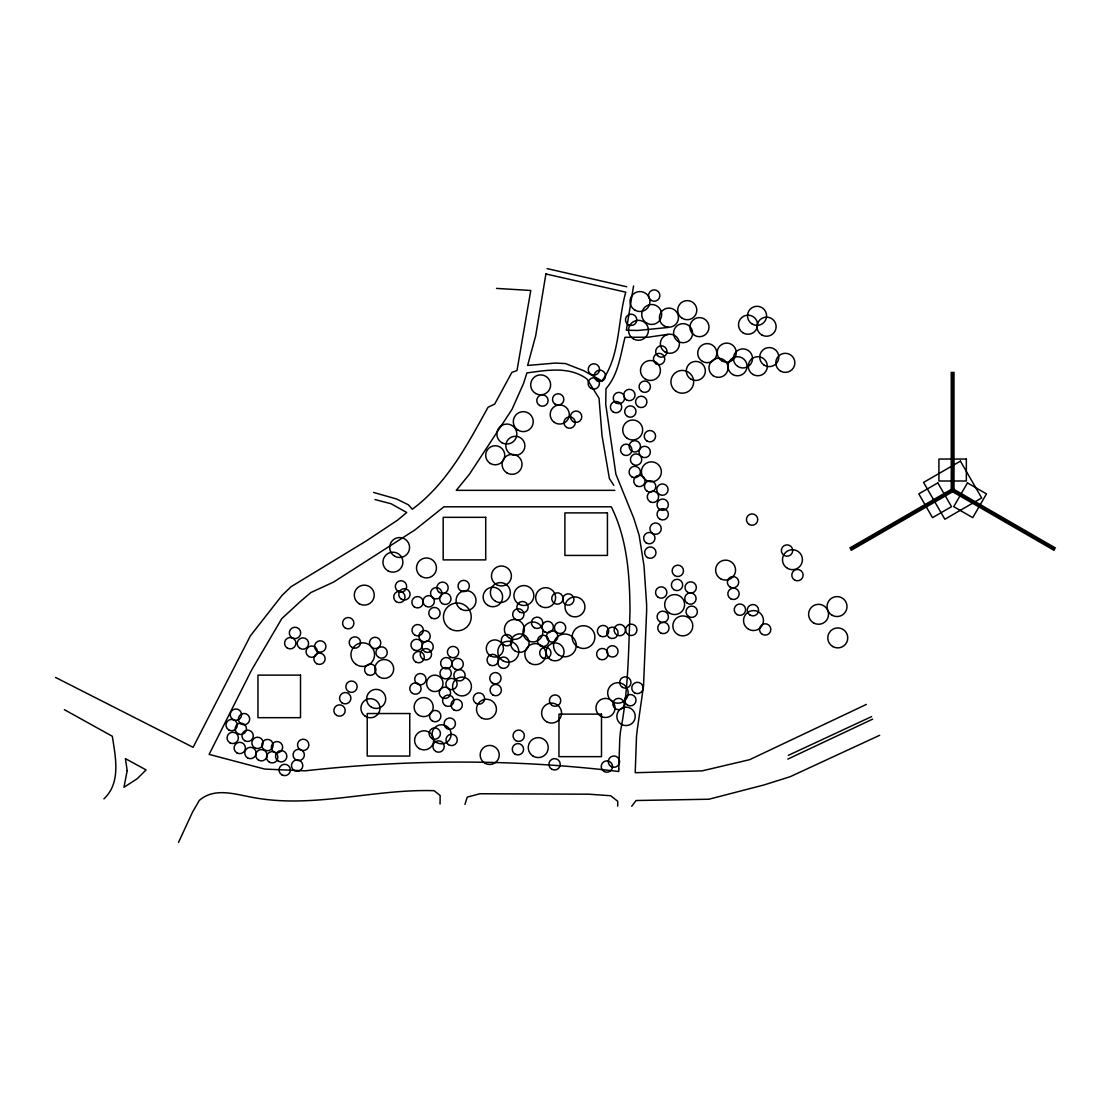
<?xml version="1.0" encoding="UTF-8"?>
<svg xmlns="http://www.w3.org/2000/svg" width="1111" height="1111" viewBox="0 0 1111 1111"><rect width="100%" height="100%" fill="white"/><g stroke="black" fill="none" stroke-linecap="round" stroke-linejoin="round"><path stroke-width="1.5" d="M440.039 804.003L440.164 795.545L434.123 790.699C373.213 788.727 312.871 809.002 252.253 797.337C234.838 794.212 214.548 787.255 199.369 800.337L192.55 812.085L178.538 842.388M617.688 806.086L617.758 801.337L610.703 795.74L589.163 794.212L479.938 793.74L467.259 797.115L464.94 804.392M633.562 285.971L626.326 330.217L637.714 330.467L668.35 327.439M631.701 806.308L636.089 800.517L708.957 799.226L763.91 784.977L790.102 776.728L879.676 735.288M103.906 798.878C121.293 782.741 115.461 756.841 112.322 736.274L64.382 709.679M849.804 547.973L951.946 489.007M850.498 549.167L952.627 490.201L1054.77 549.167M851.179 550.348L953.321 491.381M866.33 704.43L749.592 759.688L702.194 770.853L635.228 772.714L636.478 736.857A210.854 210.854 0 0 1 637.339 729.205L643.519 686.07L646.602 611.758A257.363 257.363 0 0 0 646.602 604.078L643.991 565.693L639.158 535.363L633.812 518.309L615.897 474.216L605.717 404.182L605.981 388.711C618.521 374.226 620.466 355.089 625.007 337.3L647.949 337.244L667.961 334.328M872.677 719.123L787.852 759.091M788.31 755.355L871.593 716.609M614.814 490.34L456.288 490.34L469.411 474.244L511.977 409.431L523.531 383.517L526.892 372.921C546.931 370.227 569.249 366.088 586.886 378.92L599.023 398.21L602.023 435.734L609.384 478.549L613.8 485.34M496.548 288.402L530.766 290.485L517.004 370.505L511.852 372.435L494.687 404.085L488.035 407.279C467.509 444.4 447.205 483.424 412.32 509.227L408.417 504.811L396.585 498.992L373.685 492.479M547.126 268.612L626.729 286.777M374.962 499.547L391.072 503.755L406.737 512.477L397.669 520.087L366.311 540.932L291.096 586.691L282.097 595.329L250.406 635.811L193.106 747.314L55.55 677.446M953.321 489.007L1055.45 547.973M951.946 491.381L1054.075 550.348M954.002 372.254L954.002 490.201M952.627 372.254L952.627 490.201M951.252 372.254L951.252 490.201M618.758 769.118L618.758 771.506C514.726 758.896 409.195 759.216 305.094 770.826L264.737 769.076L209.104 754.397L251.6 670.072L281.75 618.66L300.401 601.454L310.927 592.524L333.619 582.053L414.959 529.919L443.942 506.797L611.272 506.797C627.451 539.321 629.812 576.151 629.993 611.842C628.548 651.643 628.27 691.695 620.563 730.913A189.037 189.037 0 0 0 619.813 738.037L618.758 769.118M545.904 273.959L535.696 335.716L527.628 365.45L555.208 363.075L565.388 363.547L583.567 370.63L601.954 380.92C620.341 355.812 617.522 321.176 625.771 292.179L545.904 273.959M127.196 770.617L123.96 787.296L137.084 778.811L146.083 769.923L125.404 758.619L127.196 770.617M967.459 482.91L953.724 506.672L972.75 517.657L986.471 493.881L967.459 482.91M960.418 461.134L923.574 482.41L944.85 519.254L981.68 497.978L960.418 461.134M937.809 482.91L918.797 493.881L932.518 517.657L951.53 506.672L937.809 482.91M966.348 459.051L938.906 459.051L938.906 481.007L966.348 481.007L966.348 459.051M607.439 512.893L564.902 512.893L564.902 555.431L607.439 555.431L607.439 512.893M485.715 517.337L443.178 517.337L443.178 559.888L485.715 559.888L485.715 517.337M300.512 675.127L257.974 675.127L257.974 717.678L300.512 717.678L300.512 675.127M409.751 713.526L367.213 713.526L367.213 756.063L409.751 756.063L409.751 713.526M601.495 714.123L558.958 714.123L558.958 756.66L601.495 756.66L601.495 714.123M397.807 591.121A5.68 5.68 0 0 0 406.668 586.816A5.68 5.68 0 0 0 398.516 581.303A5.68 5.68 0 0 0 397.807 591.121M396.183 601.662A5.68 5.68 0 0 0 405.043 597.357A5.68 5.68 0 0 0 396.891 591.844A5.68 5.68 0 0 0 396.183 601.662M401.238 599.051A5.68 5.68 0 0 0 410.084 594.76A5.68 5.68 0 0 0 401.932 589.233A5.68 5.68 0 0 0 401.238 599.051M439.345 592.469A5.68 5.68 0 0 0 448.205 588.163A5.68 5.68 0 0 0 440.053 582.65A5.68 5.68 0 0 0 439.345 592.469M433.012 597.954A5.68 5.68 0 0 0 441.872 593.649A5.68 5.68 0 0 0 433.721 588.136A5.68 5.68 0 0 0 433.012 597.954M442.136 603.509A5.68 5.68 0 0 0 450.997 599.204A5.68 5.68 0 0 0 442.845 593.691A5.68 5.68 0 0 0 442.136 603.509M425.846 606.259A5.68 5.68 0 0 0 434.359 601.343A5.68 5.68 0 0 0 425.846 596.413A5.68 5.68 0 0 0 425.846 606.259M414.82 635.117A5.68 5.68 0 0 0 423.347 630.201A5.68 5.68 0 0 0 414.82 625.271A5.68 5.68 0 0 0 414.82 635.117M421.722 641.13A5.68 5.68 0 0 0 430.249 636.2A5.68 5.68 0 0 0 421.722 631.284A5.68 5.68 0 0 0 421.722 641.13M413.764 649.824A5.68 5.68 0 0 0 422.291 644.894A5.68 5.68 0 0 0 413.764 639.978A5.68 5.68 0 0 0 413.764 649.824M443.442 668.128A5.68 5.68 0 0 0 451.969 663.211A5.68 5.68 0 0 0 443.442 658.281A5.68 5.68 0 0 0 443.442 668.128M454.802 668.975A5.68 5.68 0 0 0 463.329 664.045A5.68 5.68 0 0 0 454.802 659.129A5.68 5.68 0 0 0 454.802 668.975M442.789 678.154A5.68 5.68 0 0 0 451.302 673.224A5.68 5.68 0 0 0 442.789 668.308A5.68 5.68 0 0 0 442.789 678.154M456.302 679.988A5.68 5.68 0 0 0 465.148 675.682A5.68 5.68 0 0 0 457.01 670.169A5.68 5.68 0 0 0 456.302 679.988M448.65 688.931A5.68 5.68 0 0 0 457.163 684.015A5.68 5.68 0 0 0 448.65 679.099A5.68 5.68 0 0 0 448.65 688.931M430.707 690.473A8.221 8.221 0 0 0 443.039 683.348A8.221 8.221 0 0 0 430.707 676.224A8.221 8.221 0 0 0 430.707 690.473M456.704 694.333A9.443 9.443 0 0 0 471.411 687.195A9.443 9.443 0 0 0 457.871 678.016A9.443 9.443 0 0 0 456.704 694.333M453.83 709.873A5.68 5.68 0 0 0 462.357 704.957A5.68 5.68 0 0 0 453.83 700.041A5.68 5.68 0 0 0 453.83 709.873M490.576 655.921A8.596 8.596 0 0 0 503.464 648.477A8.596 8.596 0 0 0 490.576 641.033A8.596 8.596 0 0 0 490.576 655.921M489.52 664.711A5.68 5.68 0 0 0 498.381 660.406A5.68 5.68 0 0 0 490.229 654.893A5.68 5.68 0 0 0 489.52 664.711M503.769 644.894A5.68 5.68 0 0 0 512.615 640.589A5.68 5.68 0 0 0 504.463 635.075A5.68 5.68 0 0 0 503.769 644.894M503.047 660.851A10.513 10.513 0 0 0 518.809 651.754A10.513 10.513 0 0 0 503.047 642.644A10.513 10.513 0 0 0 503.047 660.851M500.7 667.628A5.68 5.68 0 0 0 509.227 662.712A5.68 5.68 0 0 0 500.7 657.795A5.68 5.68 0 0 0 500.7 667.628M515.198 651.102A9.249 9.249 0 0 0 529.072 643.102A9.249 9.249 0 0 0 515.198 635.089A9.249 9.249 0 0 0 515.198 651.102M530.114 663.253A10.541 10.541 0 0 0 545.904 654.129A10.541 10.541 0 0 0 530.114 645.005A10.541 10.541 0 0 0 530.114 663.253M540.279 645.824A5.68 5.68 0 0 0 548.792 640.908A5.68 5.68 0 0 0 540.279 635.978A5.68 5.68 0 0 0 540.279 645.824M542.487 657.837A5.68 5.68 0 0 0 551.014 652.921A5.68 5.68 0 0 0 542.487 647.991A5.68 5.68 0 0 0 542.487 657.837M550.625 659.628A8.957 8.957 0 0 0 564.069 651.865A8.957 8.957 0 0 0 550.625 644.102A8.957 8.957 0 0 0 550.625 659.628M558.5 654.823A11.388 11.388 0 0 0 576.248 646.213A11.388 11.388 0 0 0 559.916 635.159A11.388 11.388 0 0 0 558.5 654.823M518.893 604.162A9.971 9.971 0 0 0 533.863 595.524A9.971 9.971 0 0 0 518.893 586.886A9.971 9.971 0 0 0 518.893 604.162M554.542 603.426A5.68 5.68 0 0 0 563.069 598.496A5.68 5.68 0 0 0 554.542 593.58A5.68 5.68 0 0 0 554.542 603.426M565.43 604.426A5.68 5.68 0 0 0 573.956 599.496A5.68 5.68 0 0 0 565.43 594.579A5.68 5.68 0 0 0 565.43 604.426M487.993 605.439A9.749 9.749 0 0 0 502.616 596.996A9.749 9.749 0 0 0 487.993 588.552A9.749 9.749 0 0 0 487.993 605.439M450.386 628.937A13.887 13.887 0 0 0 471.231 616.911A13.887 13.887 0 0 0 450.386 604.884A13.887 13.887 0 0 0 450.386 628.937M432.36 721.011A5.68 5.68 0 0 0 440.886 716.095A5.68 5.68 0 0 0 432.36 711.165A5.68 5.68 0 0 0 432.36 721.011M446.928 728.566A5.68 5.68 0 0 0 455.454 723.65A5.68 5.68 0 0 0 446.928 718.734A5.68 5.68 0 0 0 446.928 728.566M431.915 738.468A5.68 5.68 0 0 0 440.442 733.552A5.68 5.68 0 0 0 431.915 728.635A5.68 5.68 0 0 0 431.915 738.468M448.441 744.62A5.68 5.68 0 0 0 457.288 740.329A5.68 5.68 0 0 0 449.136 734.815A5.68 5.68 0 0 0 448.441 744.62M435.734 751.453A5.68 5.68 0 0 0 444.261 746.536A5.68 5.68 0 0 0 435.734 741.606A5.68 5.68 0 0 0 435.734 751.453M622.479 687.39A5.68 5.68 0 0 0 631.006 682.473A5.68 5.68 0 0 0 622.479 677.557A5.68 5.68 0 0 0 622.479 687.39M634.589 692.875A5.68 5.68 0 0 0 643.102 687.945A5.68 5.68 0 0 0 634.589 683.029A5.68 5.68 0 0 0 634.589 692.875M612.786 701.846A10.277 10.277 0 0 0 628.187 692.945A10.277 10.277 0 0 0 612.786 684.057A10.277 10.277 0 0 0 612.786 701.846M627.507 705.124A5.68 5.68 0 0 0 636.034 700.194A5.68 5.68 0 0 0 627.507 695.278A5.68 5.68 0 0 0 627.507 705.124M600.718 716.206A9.555 9.555 0 0 0 615.05 707.929A9.555 9.555 0 0 0 600.718 699.666A9.555 9.555 0 0 0 600.718 716.206M621.438 724.344A9.207 9.207 0 0 0 635.256 716.359A9.207 9.207 0 0 0 621.438 708.387A9.207 9.207 0 0 0 621.438 724.344M356.131 664.434A11.804 11.804 0 0 0 374.518 655.49A11.804 11.804 0 0 0 357.589 644.033A11.804 11.804 0 0 0 356.131 664.434M379.531 677.141A9.443 9.443 0 0 0 393.697 668.961A9.443 9.443 0 0 0 379.531 660.781A9.443 9.443 0 0 0 379.531 677.141M658.018 597.218A5.68 5.68 0 0 0 666.878 592.927A5.68 5.68 0 0 0 658.726 587.4A5.68 5.68 0 0 0 658.018 597.218M687.265 603.259A5.68 5.68 0 0 0 696.111 598.954A5.68 5.68 0 0 0 687.959 593.441A5.68 5.68 0 0 0 687.265 603.259M659.92 621.743A5.68 5.68 0 0 0 668.447 616.827A5.68 5.68 0 0 0 659.92 611.897A5.68 5.68 0 0 0 659.92 621.743M669.044 612.828A9.971 9.971 0 0 0 684.584 605.287A9.971 9.971 0 0 0 670.28 595.593A9.971 9.971 0 0 0 669.044 612.828M677.821 634.534A9.971 9.971 0 0 0 692.778 625.896A9.971 9.971 0 0 0 677.821 617.258A9.971 9.971 0 0 0 677.821 634.534M517.684 429.901A9.971 9.971 0 0 0 533.224 422.347A9.971 9.971 0 0 0 518.92 412.667A9.971 9.971 0 0 0 517.684 429.901M501.853 442.678A9.971 9.971 0 0 0 516.823 434.04A9.971 9.971 0 0 0 501.853 425.402A9.971 9.971 0 0 0 501.853 442.678M507.06 472.98A9.971 9.971 0 0 0 522.031 464.342A9.971 9.971 0 0 0 507.06 455.704A9.971 9.971 0 0 0 507.06 472.98M644.866 378.74A9.971 9.971 0 0 0 660.406 371.199A9.971 9.971 0 0 0 646.102 361.506A9.971 9.971 0 0 0 644.866 378.74M688.514 616.452A5.68 5.68 0 0 0 697.361 612.161A5.68 5.68 0 0 0 689.209 606.634A5.68 5.68 0 0 0 688.514 616.452M687.848 592.427A5.68 5.68 0 0 0 696.375 587.511A5.68 5.68 0 0 0 687.848 582.581A5.68 5.68 0 0 0 687.848 592.427M674.627 575.54A5.68 5.68 0 0 0 683.487 571.235A5.68 5.68 0 0 0 675.335 565.721A5.68 5.68 0 0 0 674.627 575.54M673.863 589.649A5.68 5.68 0 0 0 682.71 585.344A5.68 5.68 0 0 0 674.558 579.831A5.68 5.68 0 0 0 673.863 589.649M627.507 416.458A5.68 5.68 0 0 0 636.034 411.542A5.68 5.68 0 0 0 627.507 406.626A5.68 5.68 0 0 0 627.507 416.458M641.561 391.419A5.68 5.68 0 0 0 650.407 387.128A5.68 5.68 0 0 0 642.255 381.601A5.68 5.68 0 0 0 641.561 391.419M626.535 399.932A5.68 5.68 0 0 0 635.061 395.002A5.68 5.68 0 0 0 626.535 390.086A5.68 5.68 0 0 0 626.535 399.932M638.075 406.584A5.68 5.68 0 0 0 646.921 402.293A5.68 5.68 0 0 0 638.769 396.766A5.68 5.68 0 0 0 638.075 406.584M631.978 451.26A5.68 5.68 0 0 0 640.491 446.344A5.68 5.68 0 0 0 631.978 441.414A5.68 5.68 0 0 0 631.978 451.26M647.074 441.109A5.68 5.68 0 0 0 655.601 436.179A5.68 5.68 0 0 0 647.074 431.262A5.68 5.68 0 0 0 647.074 441.109M631.909 476.911A5.68 5.68 0 0 0 640.436 471.981A5.68 5.68 0 0 0 631.909 467.064A5.68 5.68 0 0 0 631.909 476.911M659.587 494.534A5.68 5.68 0 0 0 668.114 489.604A5.68 5.68 0 0 0 659.587 484.688A5.68 5.68 0 0 0 659.587 494.534M659.865 519.198A5.68 5.68 0 0 0 668.378 514.282A5.68 5.68 0 0 0 659.865 509.366A5.68 5.68 0 0 0 659.865 519.198M652.74 533.572A5.68 5.68 0 0 0 661.267 528.642A5.68 5.68 0 0 0 652.74 523.725A5.68 5.68 0 0 0 652.74 533.572M646.13 542.835A5.68 5.68 0 0 0 654.99 538.543A5.68 5.68 0 0 0 646.838 533.016A5.68 5.68 0 0 0 646.13 542.835M647.477 557.555A5.68 5.68 0 0 0 656.004 552.625A5.68 5.68 0 0 0 647.477 547.709A5.68 5.68 0 0 0 647.477 557.555M646.394 480.452A9.971 9.971 0 0 0 661.364 471.814A9.971 9.971 0 0 0 646.394 463.176A9.971 9.971 0 0 0 646.394 480.452M627.104 438.248A9.971 9.971 0 0 0 642.644 430.693A9.971 9.971 0 0 0 628.34 421.013A9.971 9.971 0 0 0 627.104 438.248M535.669 393.502A9.971 9.971 0 0 0 550.625 384.864A9.971 9.971 0 0 0 535.669 376.226A9.971 9.971 0 0 0 535.669 393.502M527.933 640.589A9.971 9.971 0 0 0 542.904 631.951A9.971 9.971 0 0 0 527.933 623.313A9.971 9.971 0 0 0 527.933 640.589M509.394 638.061A9.971 9.971 0 0 0 524.364 629.423A9.971 9.971 0 0 0 509.394 620.785A9.971 9.971 0 0 0 509.394 638.061M546.584 721.719A9.971 9.971 0 0 0 561.555 713.081A9.971 9.971 0 0 0 546.584 704.443A9.971 9.971 0 0 0 546.584 721.719M533.252 756.23A9.971 9.971 0 0 0 548.223 747.592A9.971 9.971 0 0 0 533.252 738.954A9.971 9.971 0 0 0 533.252 756.23M359.284 603.759A9.971 9.971 0 0 0 374.254 595.121A9.971 9.971 0 0 0 359.284 586.483A9.971 9.971 0 0 0 359.284 603.759M387.947 570.804A9.971 9.971 0 0 0 402.904 562.166A9.971 9.971 0 0 0 387.947 553.514A9.971 9.971 0 0 0 387.947 570.804M540.654 606.273A9.971 9.971 0 0 0 555.611 597.635A9.971 9.971 0 0 0 540.654 588.997A9.971 9.971 0 0 0 540.654 606.273M599.468 659.045A5.68 5.68 0 0 0 607.981 654.115A5.68 5.68 0 0 0 599.468 649.199A5.68 5.68 0 0 0 599.468 659.045M609.578 656.282A5.68 5.68 0 0 0 618.105 651.365A5.68 5.68 0 0 0 609.578 646.449A5.68 5.68 0 0 0 609.578 656.282M628.451 634.756A5.68 5.68 0 0 0 636.978 629.826A5.68 5.68 0 0 0 628.451 624.91A5.68 5.68 0 0 0 628.451 634.756M616.938 634.992A5.68 5.68 0 0 0 625.465 630.076A5.68 5.68 0 0 0 616.938 625.146A5.68 5.68 0 0 0 616.938 634.992M600.218 636.006A5.68 5.68 0 0 0 608.745 631.076A5.68 5.68 0 0 0 600.218 626.16A5.68 5.68 0 0 0 600.218 636.006M481.466 717.859A9.971 9.971 0 0 0 496.436 709.221A9.971 9.971 0 0 0 481.466 700.583A9.971 9.971 0 0 0 481.466 717.859M476.105 703.457A5.68 5.68 0 0 0 484.632 698.541A5.68 5.68 0 0 0 476.105 693.625A5.68 5.68 0 0 0 476.105 703.457M492.229 682.932A5.68 5.68 0 0 0 501.075 678.627A5.68 5.68 0 0 0 492.923 673.113A5.68 5.68 0 0 0 492.229 682.932M492.881 694.986A5.68 5.68 0 0 0 501.408 690.07A5.68 5.68 0 0 0 492.881 685.154A5.68 5.68 0 0 0 492.881 694.986M552.236 705.513A5.68 5.68 0 0 0 560.763 700.597A5.68 5.68 0 0 0 552.236 695.68A5.68 5.68 0 0 0 552.236 705.513M569.985 615.536A9.971 9.971 0 0 0 584.941 606.898A9.971 9.971 0 0 0 569.985 598.26A9.971 9.971 0 0 0 569.985 615.536M534.266 627.701A5.68 5.68 0 0 0 542.793 622.785A5.68 5.68 0 0 0 534.266 617.869A5.68 5.68 0 0 0 534.266 627.701M544.876 631.951A5.68 5.68 0 0 0 553.403 627.021A5.68 5.68 0 0 0 544.876 622.104A5.68 5.68 0 0 0 544.876 631.951M556.889 632.52A5.68 5.68 0 0 0 565.749 628.215A5.68 5.68 0 0 0 557.597 622.702A5.68 5.68 0 0 0 556.889 632.52M549.32 641.38A5.68 5.68 0 0 0 557.847 636.464A5.68 5.68 0 0 0 549.32 631.534A5.68 5.68 0 0 0 549.32 641.38M519.656 612.078A5.68 5.68 0 0 0 528.183 607.161A5.68 5.68 0 0 0 519.656 602.245A5.68 5.68 0 0 0 519.656 612.078M515.476 619.341A5.68 5.68 0 0 0 523.989 614.425A5.68 5.68 0 0 0 515.476 609.495A5.68 5.68 0 0 0 515.476 619.341M496.45 584.608A9.971 9.971 0 0 0 511.407 575.97A9.971 9.971 0 0 0 496.45 567.332A9.971 9.971 0 0 0 496.45 584.608M495.367 601.218A9.971 9.971 0 0 0 510.324 592.58A9.971 9.971 0 0 0 495.367 583.942A9.971 9.971 0 0 0 495.367 601.218M420.888 576.206A9.971 9.971 0 0 0 436.429 568.651A9.971 9.971 0 0 0 422.124 558.972A9.971 9.971 0 0 0 420.888 576.206M394.627 556.153A9.971 9.971 0 0 0 409.584 547.515A9.971 9.971 0 0 0 394.627 538.877A9.971 9.971 0 0 0 394.627 556.153M461.051 609.189A9.971 9.971 0 0 0 476.008 600.551A9.971 9.971 0 0 0 461.051 591.913A9.971 9.971 0 0 0 461.051 609.189M460.857 590.927A5.68 5.68 0 0 0 469.37 586.011A5.68 5.68 0 0 0 460.857 581.095A5.68 5.68 0 0 0 460.857 590.927M417.5 684.112A5.68 5.68 0 0 0 426.027 679.196A5.68 5.68 0 0 0 417.5 674.28A5.68 5.68 0 0 0 417.5 684.112M431.276 617.813A5.68 5.68 0 0 0 440.123 613.522A5.68 5.68 0 0 0 431.971 607.995A5.68 5.68 0 0 0 431.276 617.813M292.151 637.839A5.68 5.68 0 0 0 300.678 632.909A5.68 5.68 0 0 0 292.151 627.993A5.68 5.68 0 0 0 292.151 637.839M287.402 648.116A5.68 5.68 0 0 0 295.929 643.2A5.68 5.68 0 0 0 287.402 638.269A5.68 5.68 0 0 0 287.402 648.116M317.413 651.393A5.68 5.68 0 0 0 325.94 646.463A5.68 5.68 0 0 0 317.413 641.547A5.68 5.68 0 0 0 317.413 651.393M308.9 656.587A5.68 5.68 0 0 0 317.427 651.657A5.68 5.68 0 0 0 308.9 646.741A5.68 5.68 0 0 0 308.9 656.587M316.649 663.67A5.68 5.68 0 0 0 325.162 658.754A5.68 5.68 0 0 0 316.649 653.837A5.68 5.68 0 0 0 316.649 663.67M591.052 374.379A5.68 5.68 0 0 0 599.579 369.463A5.68 5.68 0 0 0 591.052 364.533A5.68 5.68 0 0 0 591.052 374.379M597.01 380.754A5.68 5.68 0 0 0 605.537 375.837A5.68 5.68 0 0 0 597.01 370.921A5.68 5.68 0 0 0 597.01 380.754M590.927 388.364A5.68 5.68 0 0 0 599.454 383.448A5.68 5.68 0 0 0 590.927 378.518A5.68 5.68 0 0 0 590.927 388.364M628.284 324.745A5.68 5.68 0 0 0 636.811 319.829A5.68 5.68 0 0 0 628.284 314.913A5.68 5.68 0 0 0 628.284 324.745M651.004 300.262A5.68 5.68 0 0 0 659.865 295.957A5.68 5.68 0 0 0 651.713 290.443A5.68 5.68 0 0 0 651.004 300.262M634.992 310.177A9.971 9.971 0 0 0 649.963 301.539A9.971 9.971 0 0 0 634.992 292.901A9.971 9.971 0 0 0 634.992 310.177M646.713 323.12A9.971 9.971 0 0 0 661.67 314.482A9.971 9.971 0 0 0 646.713 305.844A9.971 9.971 0 0 0 646.713 323.12M633.478 338.924A9.971 9.971 0 0 0 648.435 330.286A9.971 9.971 0 0 0 633.478 321.648A9.971 9.971 0 0 0 633.478 338.924M436.804 742.565A9.555 9.555 0 0 0 451.122 734.288A9.555 9.555 0 0 0 436.804 726.025A9.555 9.555 0 0 0 436.804 742.565M484.924 763.229A9.555 9.555 0 0 0 499.242 754.966A9.555 9.555 0 0 0 484.924 746.689A9.555 9.555 0 0 0 484.924 763.229M702.471 361.422A9.555 9.555 0 0 0 716.803 353.159A9.555 9.555 0 0 0 702.471 344.882A9.555 9.555 0 0 0 702.471 361.422M691.056 379.212A9.555 9.555 0 0 0 705.374 370.935A9.555 9.555 0 0 0 691.056 362.672A9.555 9.555 0 0 0 691.056 379.212M713.151 375.699A9.555 9.555 0 0 0 728.038 368.477A9.555 9.555 0 0 0 714.331 359.2A9.555 9.555 0 0 0 713.151 375.699M721.956 360.894A9.555 9.555 0 0 0 736.274 352.618A9.555 9.555 0 0 0 721.956 344.354A9.555 9.555 0 0 0 721.956 360.894M732.732 374.532A9.555 9.555 0 0 0 747.05 366.255A9.555 9.555 0 0 0 732.732 357.978A9.555 9.555 0 0 0 732.732 374.532M737.635 366.352A9.555 9.555 0 0 0 752.508 359.117A9.555 9.555 0 0 0 738.815 349.84A9.555 9.555 0 0 0 737.635 366.352M753.036 374.504A9.555 9.555 0 0 0 767.354 366.227A9.555 9.555 0 0 0 753.036 357.964A9.555 9.555 0 0 0 753.036 374.504M763.91 365.005A9.555 9.555 0 0 0 778.783 357.784A9.555 9.555 0 0 0 765.09 348.507A9.555 9.555 0 0 0 763.91 365.005M780.547 371.102A9.555 9.555 0 0 0 794.865 362.825A9.555 9.555 0 0 0 780.547 354.562A9.555 9.555 0 0 0 780.547 371.102M418.319 714.998A9.555 9.555 0 0 0 433.193 707.763A9.555 9.555 0 0 0 419.5 698.5A9.555 9.555 0 0 0 418.319 714.998M419.347 748.606A9.555 9.555 0 0 0 433.679 740.343A9.555 9.555 0 0 0 419.347 732.066A9.555 9.555 0 0 0 419.347 748.606M371.393 707.179A9.555 9.555 0 0 0 385.725 698.916A9.555 9.555 0 0 0 371.393 690.639A9.555 9.555 0 0 0 371.393 707.179M365.088 716.123A9.555 9.555 0 0 0 379.962 708.901A9.555 9.555 0 0 0 366.269 699.624A9.555 9.555 0 0 0 365.088 716.123M611.119 766.562A5.68 5.68 0 0 0 619.632 761.646A5.68 5.68 0 0 0 611.119 756.716A5.68 5.68 0 0 0 611.119 766.562M604.037 771.465A5.68 5.68 0 0 0 612.564 766.548A5.68 5.68 0 0 0 604.037 761.632A5.68 5.68 0 0 0 604.037 771.465M615.383 708.721A5.68 5.68 0 0 0 624.229 704.416A5.68 5.68 0 0 0 616.077 698.902A5.68 5.68 0 0 0 615.383 708.721M660.559 632.867A5.68 5.68 0 0 0 669.086 627.951A5.68 5.68 0 0 0 660.559 623.035A5.68 5.68 0 0 0 660.559 632.867M659.837 509.63A5.68 5.68 0 0 0 668.364 504.713A5.68 5.68 0 0 0 659.837 499.783A5.68 5.68 0 0 0 659.837 509.63M650.102 501.755A5.68 5.68 0 0 0 658.629 496.825A5.68 5.68 0 0 0 650.102 491.909A5.68 5.68 0 0 0 650.102 501.755M636.561 485.868A5.68 5.68 0 0 0 645.088 480.952A5.68 5.68 0 0 0 636.561 476.036A5.68 5.68 0 0 0 636.561 485.868M646.949 491.118A5.68 5.68 0 0 0 655.796 486.812A5.68 5.68 0 0 0 647.644 481.299A5.68 5.68 0 0 0 646.949 491.118M641.852 456.871A5.68 5.68 0 0 0 650.379 451.955A5.68 5.68 0 0 0 641.852 447.039A5.68 5.68 0 0 0 641.852 456.871M632.895 464.287A5.68 5.68 0 0 0 641.755 459.982A5.68 5.68 0 0 0 633.603 454.468A5.68 5.68 0 0 0 632.895 464.287M623.021 454.524A5.68 5.68 0 0 0 631.881 450.219A5.68 5.68 0 0 0 623.729 444.706A5.68 5.68 0 0 0 623.021 454.524M613.216 412.028A5.68 5.68 0 0 0 621.743 407.098A5.68 5.68 0 0 0 613.216 402.182A5.68 5.68 0 0 0 613.216 412.028M616.077 402.974A5.68 5.68 0 0 0 624.604 398.044A5.68 5.68 0 0 0 616.077 393.127A5.68 5.68 0 0 0 616.077 402.974M655.921 363.728A5.68 5.68 0 0 0 664.781 359.422A5.68 5.68 0 0 0 656.629 353.909A5.68 5.68 0 0 0 655.921 363.728M658.517 356.423A5.68 5.68 0 0 0 667.031 351.493A5.68 5.68 0 0 0 658.517 346.576A5.68 5.68 0 0 0 658.517 356.423M665.142 352.034A9.555 9.555 0 0 0 679.46 343.757A9.555 9.555 0 0 0 665.142 335.48A9.555 9.555 0 0 0 665.142 352.034M678.293 341.452A9.555 9.555 0 0 0 692.611 333.175A9.555 9.555 0 0 0 678.293 324.912A9.555 9.555 0 0 0 678.293 341.452M663.573 325.551A9.555 9.555 0 0 0 678.46 318.329A9.555 9.555 0 0 0 664.753 309.052A9.555 9.555 0 0 0 663.573 325.551M681.89 318.065A9.555 9.555 0 0 0 696.778 310.844A9.555 9.555 0 0 0 683.071 301.567A9.555 9.555 0 0 0 681.89 318.065M694.667 335.425A9.555 9.555 0 0 0 708.999 327.162A9.555 9.555 0 0 0 694.667 318.885A9.555 9.555 0 0 0 694.667 335.425M752.258 324.106A9.555 9.555 0 0 0 766.59 315.83A9.555 9.555 0 0 0 752.258 307.566A9.555 9.555 0 0 0 752.258 324.106M742.69 332.62A9.555 9.555 0 0 0 757.563 325.398A9.555 9.555 0 0 0 743.87 316.121A9.555 9.555 0 0 0 742.69 332.62M761.799 334.966A9.555 9.555 0 0 0 776.131 326.703A9.555 9.555 0 0 0 761.799 318.426A9.555 9.555 0 0 0 761.799 334.966M490.451 463.537A9.555 9.555 0 0 0 504.769 455.274A9.555 9.555 0 0 0 490.451 446.997A9.555 9.555 0 0 0 490.451 463.537M510.574 454.08A9.555 9.555 0 0 0 524.892 445.817A9.555 9.555 0 0 0 510.574 437.54A9.555 9.555 0 0 0 510.574 454.08M566.763 427.513A5.68 5.68 0 0 0 575.29 422.597A5.68 5.68 0 0 0 566.763 417.667A5.68 5.68 0 0 0 566.763 427.513M573.276 421.625A5.68 5.68 0 0 0 581.803 416.708A5.68 5.68 0 0 0 573.276 411.778A5.68 5.68 0 0 0 573.276 421.625M539.599 405.473A5.68 5.68 0 0 0 548.112 400.557A5.68 5.68 0 0 0 539.599 395.627A5.68 5.68 0 0 0 539.599 405.473M555 404.112A5.68 5.68 0 0 0 563.846 399.807A5.68 5.68 0 0 0 555.694 394.294A5.68 5.68 0 0 0 555 404.112M554.375 422.402A9.555 9.555 0 0 0 569.263 415.181A9.555 9.555 0 0 0 555.556 405.904A9.555 9.555 0 0 0 554.375 422.402M577.817 646.949A11.388 11.388 0 0 0 594.899 637.089A11.388 11.388 0 0 0 577.817 627.229A11.388 11.388 0 0 0 577.817 646.949M675.919 391.239A11.388 11.388 0 0 0 693.667 382.615A11.388 11.388 0 0 0 677.321 371.56A11.388 11.388 0 0 0 675.919 391.239M551.736 769.229A5.68 5.68 0 0 0 560.263 764.312A5.68 5.68 0 0 0 551.736 759.382A5.68 5.68 0 0 0 551.736 769.229M515.865 740.662A5.68 5.68 0 0 0 524.378 735.732A5.68 5.68 0 0 0 515.865 730.816A5.68 5.68 0 0 0 515.865 740.662M515.087 754.161A5.68 5.68 0 0 0 523.614 749.231A5.68 5.68 0 0 0 515.087 744.314A5.68 5.68 0 0 0 515.087 754.161M441.72 697.514A5.68 5.68 0 0 0 450.58 693.222A5.68 5.68 0 0 0 442.428 687.709A5.68 5.68 0 0 0 441.72 697.514M445.386 705.638A5.68 5.68 0 0 0 453.913 700.722A5.68 5.68 0 0 0 445.386 695.792A5.68 5.68 0 0 0 445.386 705.638M367.435 674.599A5.68 5.68 0 0 0 375.949 669.683A5.68 5.68 0 0 0 367.435 664.753A5.68 5.68 0 0 0 367.435 674.599M348.66 691.625A5.68 5.68 0 0 0 357.186 686.709A5.68 5.68 0 0 0 348.66 681.779A5.68 5.68 0 0 0 348.66 691.625M342.063 702.916A5.68 5.68 0 0 0 350.909 698.625A5.68 5.68 0 0 0 342.757 693.097A5.68 5.68 0 0 0 342.063 702.916M336.689 715.442A5.68 5.68 0 0 0 345.215 710.512A5.68 5.68 0 0 0 336.689 705.596A5.68 5.68 0 0 0 336.689 715.442M378.754 657.434A5.68 5.68 0 0 0 387.267 652.504A5.68 5.68 0 0 0 378.754 647.588A5.68 5.68 0 0 0 378.754 657.434M372.268 647.838A5.68 5.68 0 0 0 380.795 642.922A5.68 5.68 0 0 0 372.268 638.006A5.68 5.68 0 0 0 372.268 647.838M748.522 629.201A9.971 9.971 0 0 0 763.493 620.563A9.971 9.971 0 0 0 748.522 611.925A9.971 9.971 0 0 0 748.522 629.201M832.042 615.202A9.971 9.971 0 0 0 847.013 606.564A9.971 9.971 0 0 0 832.042 597.926A9.971 9.971 0 0 0 832.042 615.202M813.585 622.924A9.971 9.971 0 0 0 828.542 614.286A9.971 9.971 0 0 0 813.585 605.648A9.971 9.971 0 0 0 813.585 622.924M832.792 646.546A9.971 9.971 0 0 0 847.762 637.908A9.971 9.971 0 0 0 832.792 629.257A9.971 9.971 0 0 0 832.792 646.546M787.463 568.332A9.971 9.971 0 0 0 802.434 559.694A9.971 9.971 0 0 0 787.463 551.056A9.971 9.971 0 0 0 787.463 568.332M784.199 555.458A5.68 5.68 0 0 0 792.726 550.542A5.68 5.68 0 0 0 784.199 545.612A5.68 5.68 0 0 0 784.199 555.458M794.615 580.025A5.68 5.68 0 0 0 803.142 575.109A5.68 5.68 0 0 0 794.615 570.193A5.68 5.68 0 0 0 794.615 580.025M737.079 614.591A5.68 5.68 0 0 0 745.606 609.661A5.68 5.68 0 0 0 737.079 604.745A5.68 5.68 0 0 0 737.079 614.591M762.34 634.367A5.68 5.68 0 0 0 770.867 629.451A5.68 5.68 0 0 0 762.34 624.521A5.68 5.68 0 0 0 762.34 634.367M750.092 615.133A5.68 5.68 0 0 0 758.619 610.203A5.68 5.68 0 0 0 750.092 605.287A5.68 5.68 0 0 0 750.092 615.133M749.258 524.503A5.68 5.68 0 0 0 757.771 519.573A5.68 5.68 0 0 0 749.258 514.657A5.68 5.68 0 0 0 749.258 524.503M730.663 598.732A5.68 5.68 0 0 0 739.19 593.802A5.68 5.68 0 0 0 730.663 588.886A5.68 5.68 0 0 0 730.663 598.732M730.191 587.136A5.68 5.68 0 0 0 738.718 582.22A5.68 5.68 0 0 0 730.191 577.289A5.68 5.68 0 0 0 730.191 587.136M720.608 578.748A9.971 9.971 0 0 0 735.565 570.11A9.971 9.971 0 0 0 720.608 561.472A9.971 9.971 0 0 0 720.608 578.748M345.396 628.104A5.68 5.68 0 0 0 353.923 623.174A5.68 5.68 0 0 0 345.396 618.258A5.68 5.68 0 0 0 345.396 628.104M233.06 719.581A5.68 5.68 0 0 0 241.587 714.651A5.68 5.68 0 0 0 233.06 709.735A5.68 5.68 0 0 0 233.06 719.581M241.198 724.053A5.68 5.68 0 0 0 249.711 719.123A5.68 5.68 0 0 0 241.198 714.206A5.68 5.68 0 0 0 241.198 724.053M228.81 729.996A5.68 5.68 0 0 0 237.323 725.08A5.68 5.68 0 0 0 228.81 720.164A5.68 5.68 0 0 0 228.81 729.996M229.894 742.815A5.68 5.68 0 0 0 238.407 737.898A5.68 5.68 0 0 0 229.894 732.968A5.68 5.68 0 0 0 229.894 742.815M237.976 733.718A5.68 5.68 0 0 0 246.489 728.802A5.68 5.68 0 0 0 237.976 723.886A5.68 5.68 0 0 0 237.976 733.718M244.781 740.731A5.68 5.68 0 0 0 253.308 735.815A5.68 5.68 0 0 0 244.781 730.899A5.68 5.68 0 0 0 244.781 740.731M236.907 752.897A5.68 5.68 0 0 0 245.434 747.981A5.68 5.68 0 0 0 236.907 743.065A5.68 5.68 0 0 0 236.907 752.897M254.669 747.8A5.68 5.68 0 0 0 263.182 742.87A5.68 5.68 0 0 0 254.669 737.954A5.68 5.68 0 0 0 254.669 747.8M247.586 757.924A5.68 5.68 0 0 0 256.113 753.008A5.68 5.68 0 0 0 247.586 748.078A5.68 5.68 0 0 0 247.586 757.924M264.626 749.994A5.68 5.68 0 0 0 273.153 745.078A5.68 5.68 0 0 0 264.626 740.148A5.68 5.68 0 0 0 264.626 749.994M258.571 760.146A5.68 5.68 0 0 0 267.098 755.216A5.68 5.68 0 0 0 258.571 750.3A5.68 5.68 0 0 0 258.571 760.146M300.359 749.814A5.68 5.68 0 0 0 308.886 744.884A5.68 5.68 0 0 0 300.359 739.968A5.68 5.68 0 0 0 300.359 749.814M295.873 759.841A5.68 5.68 0 0 0 304.4 754.924A5.68 5.68 0 0 0 295.873 750.008A5.68 5.68 0 0 0 295.873 759.841M281.888 774.881A5.68 5.68 0 0 0 290.415 769.965A5.68 5.68 0 0 0 281.888 765.048A5.68 5.68 0 0 0 281.888 774.881M274.153 752.133A5.68 5.68 0 0 0 282.68 747.217A5.68 5.68 0 0 0 274.153 742.301A5.68 5.68 0 0 0 274.153 752.133M269.362 762.174A5.68 5.68 0 0 0 277.889 757.244A5.68 5.68 0 0 0 269.362 752.328A5.68 5.68 0 0 0 269.362 762.174M278.347 761.16A5.68 5.68 0 0 0 286.874 756.244A5.68 5.68 0 0 0 278.347 751.328A5.68 5.68 0 0 0 278.347 761.16M294.29 770.534A5.68 5.68 0 0 0 302.817 765.618A5.68 5.68 0 0 0 294.29 760.688A5.68 5.68 0 0 0 294.29 770.534M299.72 648.241A5.68 5.68 0 0 0 308.58 643.949A5.68 5.68 0 0 0 300.428 638.422A5.68 5.68 0 0 0 299.72 648.241M352.034 647.449A5.68 5.68 0 0 0 360.561 642.533A5.68 5.68 0 0 0 352.034 637.603A5.68 5.68 0 0 0 352.034 647.449M414.347 606.939A5.68 5.68 0 0 0 423.208 602.634A5.68 5.68 0 0 0 415.056 597.121A5.68 5.68 0 0 0 414.347 606.939M609.231 637.547A5.68 5.68 0 0 0 618.077 633.242A5.68 5.68 0 0 0 609.925 627.729A5.68 5.68 0 0 0 609.231 637.547M412.598 693.458A5.68 5.68 0 0 0 421.125 688.528A5.68 5.68 0 0 0 412.598 683.612A5.68 5.68 0 0 0 412.598 693.458M415.82 662.045A5.68 5.68 0 0 0 424.346 657.115A5.68 5.68 0 0 0 415.82 652.199A5.68 5.68 0 0 0 415.82 662.045M423.041 659.184A5.68 5.68 0 0 0 431.568 654.254A5.68 5.68 0 0 0 423.041 649.338A5.68 5.68 0 0 0 423.041 659.184M424.777 651.657A5.68 5.68 0 0 0 433.29 646.741A5.68 5.68 0 0 0 424.777 641.811A5.68 5.68 0 0 0 424.777 651.657M449.872 656.768A5.68 5.68 0 0 0 458.732 652.463A5.68 5.68 0 0 0 450.58 646.949A5.68 5.68 0 0 0 449.872 656.768"/></g></svg>
